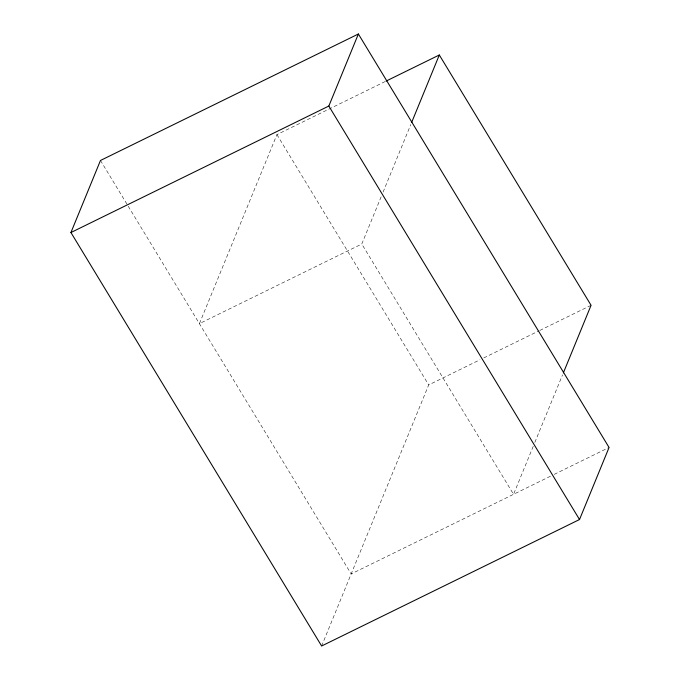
<?xml version="1.0" encoding="UTF-8"?>
<svg xmlns="http://www.w3.org/2000/svg" width="680" height="680" viewBox="0 0 680 680"><rect width="100%" height="100%" fill="white"/><g stroke="black" fill="none" stroke-linecap="round" stroke-linejoin="round"><path stroke-width="0.51" stroke-dasharray="3.4 2.55" d="M385.186 81.532L276.93 134.614L199.41 323.637L361.786 244.009L381.471 196.019M383.078 192.1L410.796 124.525M321.623 646L428.697 384.931L479.969 359.779M533.231 446.327L513.553 494.317L361.786 244.009M534.837 442.408L562.556 374.833M483.769 357.918L538.849 330.905M539.801 330.446L591.073 305.295M550.435 476.229L351.169 573.954L101.031 161.381M554.217 474.377L609.067 447.474M276.93 134.614L428.697 384.931"/><path stroke-width="1.02" d="M70.933 232.526L100.478 160.471L358.377 34L609.067 447.474L579.521 519.529L321.623 646L70.933 232.526L328.831 106.046L358.377 34M411.596 122.561L439.314 54.986L591.073 305.295L563.363 372.87M386.138 81.064L439.314 54.986M328.831 106.046L579.521 519.529"/></g></svg>
